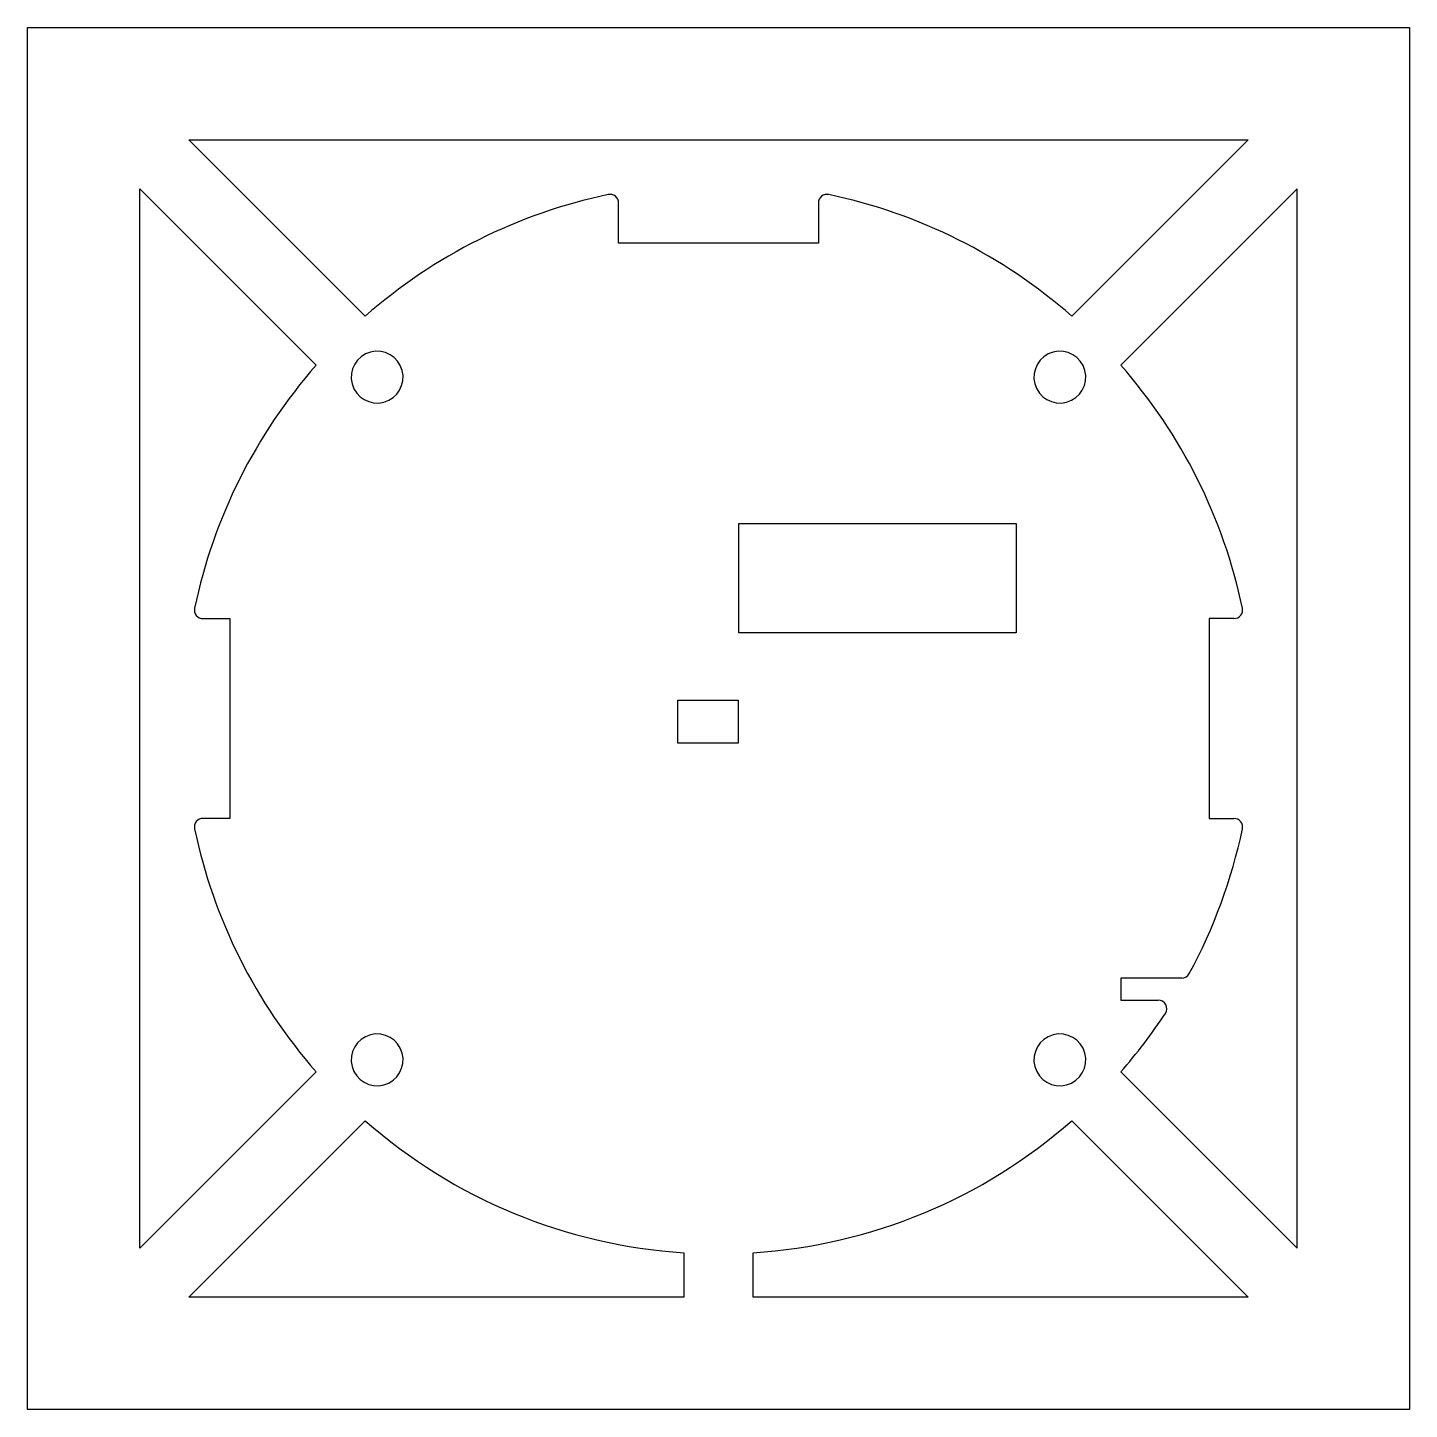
# Model space of a CAD drawing. Header units: millimetres. Extents: x 51.7 to 131.7, y 132.2 to 212.2.
import ezdxf

# ---------------------------------------------------------------- set-up
doc = ezdxf.new("R2010")
doc.units = ezdxf.units.MM
doc.layers.add('obrys', color=2, linetype='Continuous')

msp = doc.modelspace()

# ---------------------------------------------------------------- linework, layer by layer
at = {"layer": 'obrys'}
for p, q in [((51.692, 212.154), (131.692, 212.154)), ((51.692, 132.154), (51.692, 212.154)), ((131.692, 212.154), (131.692, 132.154)), ((61.021, 205.654), (122.364, 205.654)), ((71.232, 195.443), (61.021, 205.654)), ((122.364, 205.654), (112.153, 195.443)), ((58.192, 202.826), (68.403, 192.615)), ((58.192, 141.483), (58.192, 202.826)), ((125.192, 202.826), (114.981, 192.615)), ((125.192, 141.483), (125.192, 202.826)), ((85.907, 199.674), (85.907, 202)), ((97.477, 202), (97.477, 199.674)), ((97.477, 199.674), (85.907, 199.674)), ((92.862, 177.112), (92.862, 183.443)), ((92.862, 183.443), (108.933, 183.443)), ((108.933, 183.443), (108.933, 177.112)), ((61.847, 177.94), (63.397, 177.94)), ((63.397, 177.94), (63.397, 166.369)), ((120.095, 177.943), (120.095, 166.366)), ((121.537, 177.943), (120.095, 177.943)), ((108.933, 177.112), (92.862, 177.112)), ((89.335, 170.724), (89.335, 173.224)), ((89.335, 173.224), (92.835, 173.224)), ((92.835, 173.224), (92.835, 170.724)), ((92.835, 170.724), (89.335, 170.724)), ((63.397, 166.369), (61.847, 166.369)), ((120.095, 166.366), (121.537, 166.366)), ((114.977, 157.125), (114.977, 155.854)), ((118.509, 157.125), (114.977, 157.125)), ((114.977, 155.854), (117.148, 155.854)), ((68.403, 151.694), (58.192, 141.483)), ((114.981, 151.694), (125.192, 141.483)), ((61.021, 138.654), (71.232, 148.866)), ((112.153, 148.866), (122.364, 138.654)), ((89.692, 141.219), (89.692, 138.654)), ((93.692, 138.654), (93.692, 141.219)), ((89.692, 138.654), (61.021, 138.654)), ((122.364, 138.654), (93.692, 138.654)), ((131.692, 132.154), (51.692, 132.154))]:
    msp.add_line(p, q, dxfattribs=at)
for centre, radius, start, end in [((91.692, 172.154), 31, 101.89188, 131.30093), ((85.407, 202), 0.5, 0, 101.89188), ((97.977, 202), 0.5, 78.10812, 180), ((91.692, 172.154), 31, 48.69907, 78.10812), ((71.928, 191.918), 1.5, 105, 285), ((71.928, 191.918), 1.5, 285, 105), ((111.456, 191.918), 1.5, 105, 285), ((111.456, 191.918), 1.5, 285, 105), ((91.692, 172.154), 31, 138.69907, 168.10735), ((91.692, 172.154), 31, 11.8986, 41.30093), ((61.847, 178.44), 0.5, 168.10735, 270), ((121.537, 178.443), 0.5, 270, 11.8986), ((61.847, 165.869), 0.5, 90, 191.89265), ((91.692, 172.154), 31, 191.89265, 221.30093), ((91.692, 172.154), 31, 331.5501, 348.1014), ((121.537, 165.866), 0.5, 348.1014, 90), ((118.509, 157.625), 0.5, 270, 331.5501), ((117.148, 155.354), 0.5, 326.57516, 90), ((91.692, 172.154), 31, 318.69907, 326.57516), ((71.928, 152.391), 1.5, 105, 285), ((71.928, 152.391), 1.5, 285, 105), ((111.456, 152.391), 1.5, 105, 285), ((111.456, 152.391), 1.5, 285, 105), ((91.692, 172.154), 31, 228.69907, 266.30093), ((91.692, 172.154), 31, 273.69907, 311.30093)]:
    msp.add_arc(centre, radius, start, end, dxfattribs=at)

doc.saveas('drawing.dxf')
